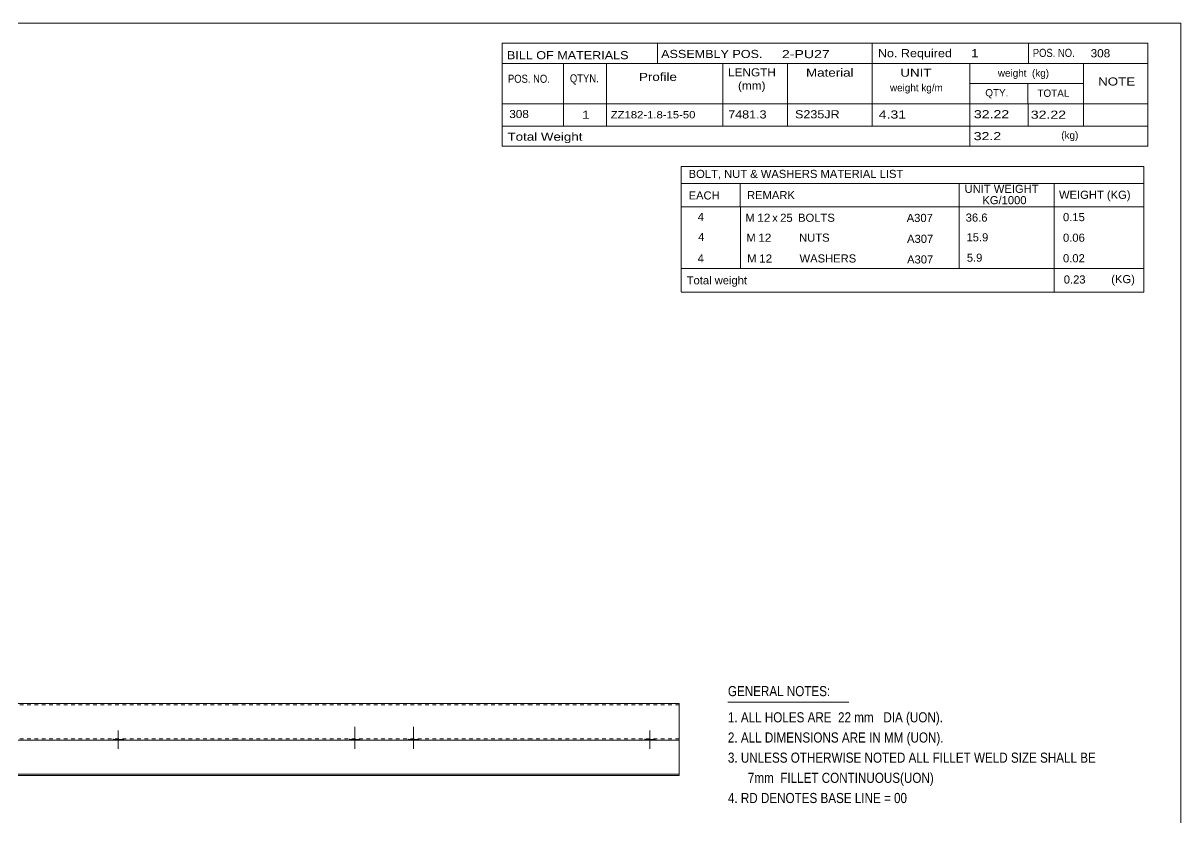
# Model space of a CAD drawing. Header units: millimetres. Extents: x 2 to 579, y 1 to 405.
# Drawn here: x 263.3 to 579, y 188.3 to 405 of the extents above; entities that cross this region are included whole.
import ezdxf

# ---------------------------------------------------------------- set-up
doc = ezdxf.new("R2010")
doc.units = ezdxf.units.MM
doc.linetypes.add('XKITLINE00', pattern=[0])
doc.linetypes.add('XKITLINE01', pattern=[4, 1, -1, 1, -1])
for name, color, linetype, lineweight in [('Bolt', 3, 'Continuous', 0), ('DrawingSheet', 5, 'Continuous', 0), ('OtherObjectType', 7, 'Continuous', 0), ('Part', 2, 'Continuous', 0)]:
    doc.layers.add(name, color=color, linetype=linetype, lineweight=lineweight)
doc.styles.add('ARIAL_NARROW', font='ARIALN.TTF')

# ---------------------------------------------------------------- blocks, each defined once
blk = doc.blocks.new('*A10')
at = {"layer": 'Bolt'}
for points in [[(352.35, 209.43), (352.35, 209.79), (355.15, 209.79), (355.15, 209.43)], [(352.35, 209.43), (352.35, 209.79), (355.15, 209.79), (355.15, 209.43)], [(368.35, 209.43), (368.35, 209.79), (371.15, 209.79), (371.15, 209.43)], [(368.35, 209.43), (368.35, 209.79), (371.15, 209.79), (371.15, 209.43)]]:
    blk.add_hatch(color=3, dxfattribs=at).paths.add_polyline_path(points, flags=17)
at = {"layer": 'Bolt', "color": 3, "linetype": 'XKITLINE00', "lineweight": 0}
for p, q in [((353.75, 213.11), (353.75, 207.11)), ((353.75, 213.11), (353.75, 207.11)), ((369.75, 213.11), (369.75, 207.11)), ((369.75, 213.11), (369.75, 207.11)), ((352.35, 209.79), (352.35, 209.43)), ((352.35, 209.79), (352.35, 209.43)), ((355.15, 209.79), (355.15, 209.43)), ((355.15, 209.79), (355.15, 209.43)), ((368.35, 209.79), (368.35, 209.43)), ((368.35, 209.79), (368.35, 209.43)), ((371.15, 209.79), (371.15, 209.43)), ((371.15, 209.79), (371.15, 209.43))]:
    blk.add_line(p, q, dxfattribs=at)
blk = doc.blocks.new('*A11')
at = {"layer": 'Bolt'}
for points in [[(287.86, 209.43), (287.86, 209.79), (290.66, 209.79), (290.66, 209.43)], [(287.86, 209.43), (287.86, 209.79), (290.66, 209.79), (290.66, 209.43)], [(432.83, 209.43), (432.83, 209.79), (435.63, 209.79), (435.63, 209.43)], [(432.83, 209.43), (432.83, 209.79), (435.63, 209.79), (435.63, 209.43)]]:
    blk.add_hatch(color=3, dxfattribs=at).paths.add_polyline_path(points, flags=17)
at = {"layer": 'Bolt', "color": 3, "linetype": 'XKITLINE00', "lineweight": 0}
for p, q in [((289.26, 212.11), (289.26, 207.11)), ((289.26, 212.11), (289.26, 207.11)), ((434.23, 212.11), (434.23, 207.11)), ((434.23, 212.11), (434.23, 207.11)), ((287.86, 209.79), (287.86, 209.43)), ((287.86, 209.79), (287.86, 209.43)), ((290.66, 209.79), (290.66, 209.43)), ((290.66, 209.79), (290.66, 209.43)), ((432.83, 209.79), (432.83, 209.43)), ((432.83, 209.79), (432.83, 209.43)), ((435.63, 209.79), (435.63, 209.43)), ((435.63, 209.79), (435.63, 209.43))]:
    blk.add_line(p, q, dxfattribs=at)
blk = doc.blocks.new('*A12')
at = {"layer": 'Part', "color": 2, "linetype": 'XKITLINE00', "lineweight": 0}
for p, q in [((321.45, 219.43), (257.06, 219.43)), ((401.94, 219.43), (321.55, 219.43)), ((442.23, 219.43), (402.04, 219.43)), ((442.23, 219.43), (442.23, 200.15)), ((321.45, 209.43), (257.06, 209.43)), ((401.94, 209.43), (321.55, 209.43)), ((442.23, 209.43), (402.04, 209.43)), ((257.06, 200.15), (321.45, 200.15)), ((321.45, 199.79), (257.06, 199.79)), ((321.55, 200.15), (401.94, 200.15)), ((401.94, 199.79), (321.55, 199.79)), ((402.04, 200.15), (442.23, 200.15)), ((442.23, 199.79), (402.04, 199.79)), ((442.23, 200.15), (442.23, 199.79))]:
    blk.add_line(p, q, dxfattribs=at)
at = {"layer": 'Part', "color": 7, "linetype": 'XKITLINE01', "lineweight": 0}
for p, q in [((321.45, 219.07), (257.06, 219.07)), ((401.94, 219.07), (321.55, 219.07)), ((442.23, 219.07), (402.04, 219.07)), ((321.45, 209.79), (257.06, 209.79)), ((401.94, 209.79), (321.55, 209.79)), ((442.23, 209.79), (402.04, 209.79))]:
    blk.add_line(p, q, dxfattribs=at)
blk = doc.blocks.new('*A13')
at = {"layer": 'DrawingSheet', "color": 5, "linetype": 'XKITLINE00', "lineweight": 0}
for p, q in [((579, 405), (5, 405)), ((579, 5), (579, 405))]:
    blk.add_line(p, q, dxfattribs=at)
blk = doc.blocks.new('*A14')
at = {"layer": 'OtherObjectType', "color": 7, "linetype": 'XKITLINE00', "lineweight": 0}
for p, q in [((442.76, 365.95), (442.75, 354.95)), ((442.76, 365.95), (568.88, 365.95)), ((568.88, 365.95), (568.88, 354.95)), ((442.75, 361.3), (568.88, 361.3)), ((458.87, 361.31), (458.87, 354.95)), ((518.57, 361.31), (518.57, 354.95)), ((544.47, 361.29), (544.47, 354.95)), ((442.76, 354.92), (442.76, 349.42)), ((442.77, 354.95), (568.88, 354.95)), ((458.92, 354.95), (458.92, 349.33)), ((518.57, 354.95), (518.57, 349.33)), ((544.5, 354.95), (544.5, 349.45)), ((568.88, 354.95), (568.88, 349.45)), ((442.79, 349.33), (442.79, 343.72)), ((458.95, 349.33), (458.95, 343.71)), ((518.57, 349.33), (518.57, 343.71)), ((544.5, 349.33), (544.5, 343.83)), ((568.88, 349.33), (568.88, 343.83)), ((442.79, 343.7), (442.79, 338.13)), ((458.95, 343.71), (458.95, 338.09)), ((518.57, 343.71), (518.57, 338.09)), ((544.5, 343.71), (544.5, 338.1)), ((568.88, 343.71), (568.88, 338.1)), ((568.88, 338.1), (442.75, 338.13)), ((442.78, 338.09), (442.78, 331.69)), ((442.85, 338.09), (568.87, 338.09)), ((544.5, 338.06), (544.5, 331.64)), ((568.87, 338.06), (568.87, 331.65)), ((442.77, 331.65), (568.87, 331.65))]:
    blk.add_line(p, q, dxfattribs=at)
at = {"layer": 'OtherObjectType', "color": 7, "style": 'ARIAL_NARROW'}
for s, width, p in [('BOLT, NUT & WASHERS MATERIAL LIST', 1.211571, (444.79, 362.79)), ('UNIT WEIGHT', 1.211571, (520.03, 358.72)), ('EACH', 1.211571, (444.78, 356.92)), ('REMARK', 1.211571, (460.7, 357.01)), (' KG/1000', 1.211571, (524.02, 355.63)), ('WEIGHT (KG)', 1.211571, (545.78, 357.1)), ('4', 1.211571, (447.26, 351.05)), ('M', 1.211571, (460.26, 350.85)), ('12', 1.275, (463.5, 350.83)), ('x', 1.211571, (467.58, 350.83)), ('25', 1.211571, (469.76, 350.82)), ('BOLTS', 1.211571, (474.63, 350.84)), ('A307', 1.211571, (504.25, 350.79)), ('36.6', 1.211571, (520.34, 350.88)), ('0.15', 1.211571, (546.87, 351.01)), ('4', 1.211571, (447.4, 345.61)), ('M', 1.211571, (460.54, 345.41)), ('12', 1.275, (463.78, 345.39)), ('NUTS', 1.211571, (474.91, 345.41)), ('A307', 1.211571, (504.35, 345.09)), ('15.9', 1.211571, (520.56, 345.5)), ('0.06', 1.211571, (546.87, 345.39)), ('4', 1.211571, (447.24, 339.74)), ('M', 1.211571, (460.76, 339.74)), ('12', 1.275, (464, 339.72)), ('WASHERS', 1.211571, (475.04, 339.73)), ('A307', 1.211571, (504.35, 339.47)), ('5.9', 1.211571, (520.64, 339.94)), ('0.02', 1.211571, (546.87, 339.78)), ('Total weight', 1.211571, (444.26, 333.77)), ('0.23', 1.211571, (547.07, 334)), ('(KG)', 1.211571, (560.02, 334.1))]:
    blk.add_text(s, height=2.2, dxfattribs=dict(at, width=width)).set_placement(p)
blk = doc.blocks.new('*A15')
at = {"layer": 'OtherObjectType', "color": 7, "linetype": 'XKITLINE00', "lineweight": 0}
blk.add_line((455.5, 219.82), (488.5, 219.82), dxfattribs=at)
at = {"layer": 'OtherObjectType', "color": 7, "style": 'ARIAL_NARROW', "width": 1.008832}
for s, p in [('GENERAL NOTES:', (455.5, 221.47)), ('1. ALL HOLES ARE  22 mm   DIA (UON).', (455.5, 214.32)), ('2. ALL DIMENSIONS ARE IN MM (UON).', (455.5, 208.82)), ('3. UNLESS OTHERWISE NOTED ALL FILLET WELD SIZE SHALL BE', (455.5, 203.32)), ('7mm  FILLET CONTINUOUS(UON)', (460.95, 197.82)), ('4. RD DENOTES BASE LINE = 00', (455.5, 192.32))]:
    blk.add_text(s, height=2.75, dxfattribs=at).set_placement(p)
blk = doc.blocks.new('*A19')
at = {"layer": 'OtherObjectType', "color": 7, "linetype": 'XKITLINE00', "lineweight": 0}
for p, q in [((393.98, 399.5), (569.98, 399.5)), ((393.98, 399.5), (393.98, 388.5)), ((436.26, 399.42), (436.26, 393.87)), ((494.85, 394), (494.85, 399.5)), ((537.43, 393.96), (537.43, 399.42)), ((569.98, 394), (569.98, 399.5)), ((393.98, 394), (569.98, 394)), ((410.64, 394), (410.64, 383)), ((422.4, 393.98), (422.4, 383.03)), ((454.12, 393.99), (454.13, 383)), ((471.78, 393.98), (471.78, 383)), ((494.85, 393.98), (494.85, 383)), ((521.43, 394), (521.43, 383)), ((552.42, 394), (552.42, 383)), ((569.98, 394), (569.98, 388.5)), ((393.98, 388.5), (393.98, 383)), ((521.45, 388.52), (552.45, 388.52)), ((537.28, 388.52), (537.28, 383)), ((569.98, 388.5), (569.98, 383)), ((393.98, 383), (569.98, 383)), ((393.98, 383), (393.98, 376.95)), ((410.63, 383), (410.63, 376.95)), ((422.44, 382.99), (422.44, 376.95)), ((454.12, 383), (454.11, 376.95)), ((471.79, 383), (471.79, 376.95)), ((494.87, 383), (494.87, 376.95)), ((521.44, 383), (521.44, 376.95)), ((537.33, 382.95), (537.33, 376.95)), ((552.43, 383), (552.43, 376.95)), ((569.98, 383), (569.98, 376.95)), ((393.98, 376.95), (569.98, 376.95)), ((393.98, 376.95), (393.98, 371.45)), ((521.44, 376.95), (521.44, 371.45)), ((569.98, 376.95), (569.98, 371.45)), ((393.98, 371.45), (569.98, 371.45))]:
    blk.add_line(p, q, dxfattribs=at)
at = {"layer": 'OtherObjectType', "color": 7, "style": 'ARIAL_NARROW'}
for s, height, width, p in [('ASSEMBLY POS.', 2.2, 1.36, (437.3, 395.5)), ('No. Required', 2.2, 1.36, (496.39, 395.72)), ('1', 2.2, 1.525501, (521.75, 395.72)), ('POS. NO.', 2.2, 1.02, (538.63, 395.79)), ('308', 2.2, 1.270501, (554.4, 395.69)), ('BILL OF MATERIALS', 2.2, 1.36, (395.25, 395.16)), ('2-PU27', 2.2, 1.525501, (470.23, 395.46)), ('Profile', 2.2, 1.445, (431.26, 389.25)), ('LENGTH', 2.2, 1.275, (455.54, 390.49)), ('Material', 2.2, 1.445, (476.81, 390.41)), ('UNIT', 2.2, 1.445, (502.52, 390.4)), ('weight  (kg)', 1.98, 1.19, (529.11, 390.39)), ('POS. NO.', 2.2, 1.02, (395.53, 388.74)), ('QTYN.', 2.2, 1.02, (412.42, 388.84)), ('(mm)', 2.2, 1.275, (458.26, 386.86)), ('weight kg/m', 1.98, 1.19, (499.69, 386.4)), ('NOTE', 2.2, 1.445, (556.44, 387.99)), ('QTY.', 1.98, 1.19, (525.68, 385.03)), ('TOTAL', 1.98, 1.19, (539.9, 384.91)), ('308', 2.2, 1.270501, (395.89, 379.12)), ('1', 2.2, 1.525501, (415.71, 378.91)), ('ZZ182-1.8-15-50', 1.98, 1.355501, (423.56, 379.04)), ('7481.3', 2.2, 1.355501, (455.59, 379.01)), ('S235JR', 2.2, 1.355501, (473.81, 379.05)), ('4.31', 2.2, 1.525501, (496.62, 378.99)), ('32.22', 2.2, 1.525501, (522.57, 379.07)), ('32.22', 2.2, 1.525501, (538.08, 378.94)), ('Total Weight', 2.2, 1.445, (395.4, 372.94)), ('32.2', 2.2, 1.525501, (522.52, 373.09)), ('(kg)', 1.98, 1.19, (546.4, 373.46))]:
    blk.add_text(s, height=height, dxfattribs=dict(at, width=width)).set_placement(p)

msp = doc.modelspace()

# ---------------------------------------------------------------- block references
at = {"lineweight": 0}
for name in ['*A13', '*A19', '*A14', '*A15', '*A11', '*A10']:
    msp.add_blockref(name, (0, 0), dxfattribs=at)
at = {"layer": 'Part', "lineweight": 0}
msp.add_blockref('*A12', (0, 0), dxfattribs=at)

doc.saveas('drawing.dxf')
